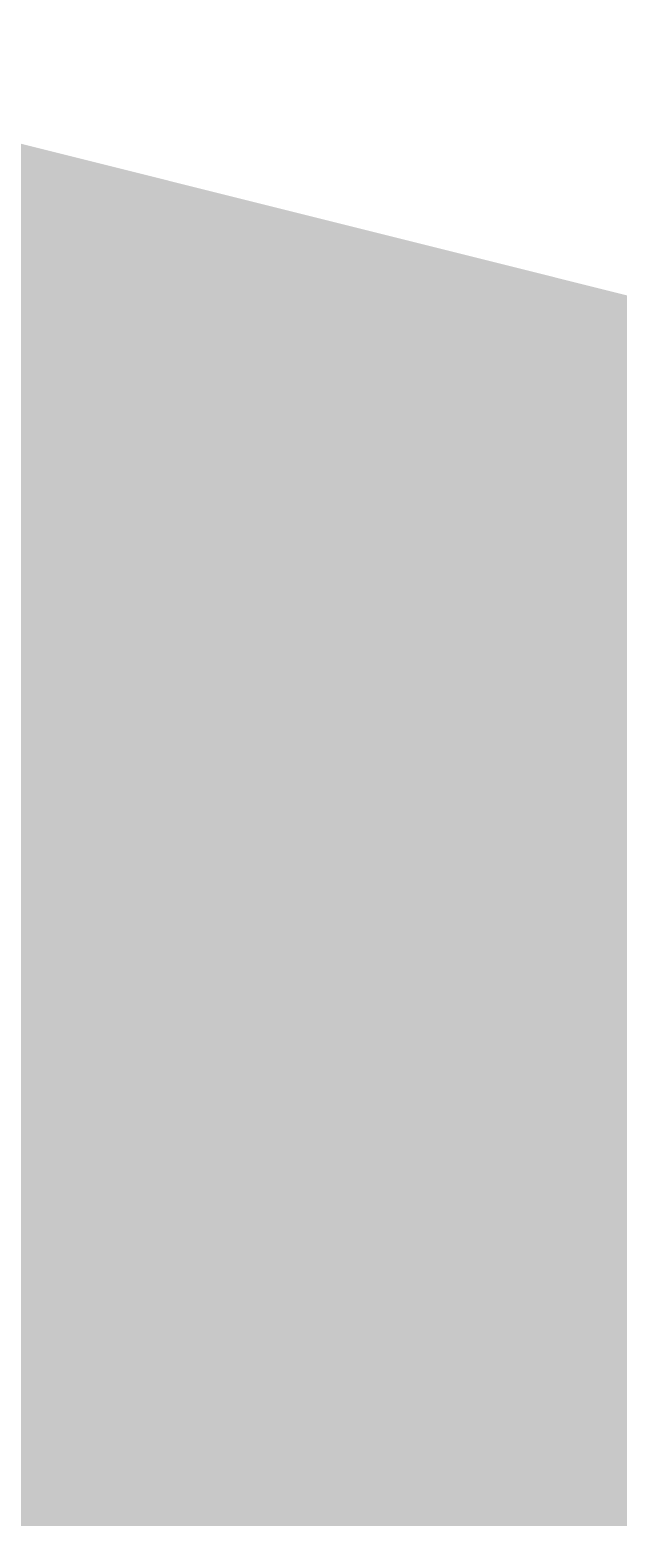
# Model space of a CAD drawing. Header units: inches. Extents: x -7 to 348, y -14 to 159.
# Drawn here: x 38.9926 to 39.0366, y 34.1427 to 34.2541 of the extents above; entities that cross this region are included whole.
import ezdxf

# ---------------------------------------------------------------- set-up
doc = ezdxf.new("R2010")
doc.units = ezdxf.units.IN
for name, color, linetype in [('Dimension', 6, 'Continuous'), ('Fabrication', 76, 'Continuous'), ('Mechanical 4', 56, 'Continuous'), ('Top Layer', 1, 'Continuous'), ('Top Overlay', 2, 'Continuous')]:
    doc.layers.add(name, color=color, linetype=linetype)

msp = doc.modelspace()

# ---------------------------------------------------------------- linework, layer by layer
at = {"layer": 'Dimension', "const_width": 0.254}
for points in [[(58.31, 19.467, 1), (13.31, 19.467, 1)], [(54.56034, 19.46693, 1), (17.06033, 19.46693, 1)]]:
    msp.add_lwpolyline(points, format="xyb", close=True, dxfattribs=at)
at = {"layer": 'Fabrication', "const_width": 0.0127}
msp.add_lwpolyline([(39.83045, 34.95648, -0.476876), (38.92475, 34.22281)], format="xyb", dxfattribs=at)
msp.add_lwpolyline([(39.83045, 34.95648, -0.476876), (38.92475, 34.22281)], format="xyb", dxfattribs=at)
msp.add_lwpolyline([(39.83045, 34.95648, -0.476876), (38.92475, 34.22281)], format="xyb", dxfattribs=at)
msp.add_lwpolyline([(39.83045, 34.95648, -0.476876), (38.92475, 34.22281)], format="xyb", dxfattribs=at)
for points in [[(38.98587, 34.17517), (38.98815, 34.17338)], [(38.98587, 34.17517), (38.98815, 34.17338)], [(38.98815, 34.17338), (38.99067, 34.17142)], [(38.98815, 34.17338), (38.99067, 34.17142)], [(38.99067, 34.17142), (38.99342, 34.16926)], [(38.99067, 34.17142), (38.99342, 34.16926)], [(38.99342, 34.16926), (38.99622, 34.16707)], [(38.99342, 34.16926), (38.99622, 34.16707)], [(38.99622, 34.16707), (38.99928, 34.16467)], [(38.99622, 34.16707), (38.99928, 34.16467)], [(38.99928, 34.16467), (39.0026, 34.16207)], [(38.99928, 34.16467), (39.0026, 34.16207)], [(39.0026, 34.16207), (39.0062, 34.15925)], [(39.0026, 34.16207), (39.0062, 34.15925)], [(39.0062, 34.15925), (39.01009, 34.15621)], [(39.0062, 34.15925), (39.01009, 34.15621)], [(39.01009, 34.15621), (39.01428, 34.15293)], [(39.01009, 34.15621), (39.01428, 34.15293)], [(39.01428, 34.15293), (39.01877, 34.1494)], [(39.01428, 34.15293), (39.01877, 34.1494)], [(39.01877, 34.1494), (39.02383, 34.14544)], [(39.01877, 34.1494), (39.02383, 34.14544)], [(39.02383, 34.14544), (39.02947, 34.14101)], [(39.02383, 34.14544), (39.02947, 34.14101)], [(39.02947, 34.14101), (39.03572, 34.1361)], [(39.02947, 34.14101), (39.03572, 34.1361)]]:
    msp.add_lwpolyline(points, dxfattribs=at)
at = {"layer": 'Fabrication', "const_width": 0.00635}
for points in [[(38.98498, 34.17338, 1), (38.99133, 34.17338, 1)], [(38.98498, 34.17338, 1), (38.99133, 34.17338, 1)], [(38.98498, 34.17338, 1), (38.99133, 34.17338, 1)], [(38.98498, 34.17338, 1), (38.99133, 34.17338, 1)], [(38.98749, 34.17142, 1), (38.99384, 34.17142, 1)], [(38.98749, 34.17142, 1), (38.99384, 34.17142, 1)], [(38.98749, 34.17142, 1), (38.99384, 34.17142, 1)], [(38.98749, 34.17142, 1), (38.99384, 34.17142, 1)], [(38.99024, 34.16926, 1), (38.99659, 34.16926, 1)], [(38.99024, 34.16926, 1), (38.99659, 34.16926, 1)], [(38.99024, 34.16926, 1), (38.99659, 34.16926, 1)], [(38.99024, 34.16926, 1), (38.99659, 34.16926, 1)], [(38.99305, 34.16707, 1), (38.9994, 34.16707, 1)], [(38.99305, 34.16707, 1), (38.9994, 34.16707, 1)], [(38.99305, 34.16707, 1), (38.9994, 34.16707, 1)], [(38.99305, 34.16707, 1), (38.9994, 34.16707, 1)], [(38.99611, 34.16467, 1), (39.00246, 34.16467, 1)], [(38.99611, 34.16467, 1), (39.00246, 34.16467, 1)], [(38.99611, 34.16467, 1), (39.00246, 34.16467, 1)], [(38.99611, 34.16467, 1), (39.00246, 34.16467, 1)], [(38.99943, 34.16207, 1), (39.00578, 34.16207, 1)], [(38.99943, 34.16207, 1), (39.00578, 34.16207, 1)], [(38.99943, 34.16207, 1), (39.00578, 34.16207, 1)], [(38.99943, 34.16207, 1), (39.00578, 34.16207, 1)], [(39.00303, 34.15925, 1), (39.00938, 34.15925, 1)], [(39.00303, 34.15925, 1), (39.00938, 34.15925, 1)], [(39.00303, 34.15925, 1), (39.00938, 34.15925, 1)], [(39.00303, 34.15925, 1), (39.00938, 34.15925, 1)], [(39.00691, 34.15621, 1), (39.01326, 34.15621, 1)], [(39.00691, 34.15621, 1), (39.01326, 34.15621, 1)], [(39.00691, 34.15621, 1), (39.01326, 34.15621, 1)], [(39.00691, 34.15621, 1), (39.01326, 34.15621, 1)], [(39.0111, 34.15293, 1), (39.01745, 34.15293, 1)], [(39.0111, 34.15293, 1), (39.01745, 34.15293, 1)], [(39.0111, 34.15293, 1), (39.01745, 34.15293, 1)], [(39.0111, 34.15293, 1), (39.01745, 34.15293, 1)], [(39.0156, 34.1494, 1), (39.02195, 34.1494, 1)], [(39.0156, 34.1494, 1), (39.02195, 34.1494, 1)], [(39.0156, 34.1494, 1), (39.02195, 34.1494, 1)], [(39.0156, 34.1494, 1), (39.02195, 34.1494, 1)], [(39.02065, 34.14544, 1), (39.027, 34.14544, 1)], [(39.02065, 34.14544, 1), (39.027, 34.14544, 1)], [(39.02065, 34.14544, 1), (39.027, 34.14544, 1)], [(39.02065, 34.14544, 1), (39.027, 34.14544, 1)], [(39.02629, 34.14101, 1), (39.03264, 34.14101, 1)], [(39.02629, 34.14101, 1), (39.03264, 34.14101, 1)], [(39.02629, 34.14101, 1), (39.03264, 34.14101, 1)], [(39.02629, 34.14101, 1), (39.03264, 34.14101, 1)]]:
    msp.add_lwpolyline(points, format="xyb", close=True, dxfattribs=at)
at = {"layer": 'Mechanical 4', "const_width": 0.0127}
for points in [[(50.81101, 19.54995, 1), (20.811, 19.54995, 1)], [(50.81101, 19.54995, 1), (20.811, 19.54995, 1)], [(50.81101, 19.54995, 1), (20.811, 19.54995, 1)], [(50.81101, 19.54995, 1), (20.811, 19.54995, 1)], [(50.8248, 19.53849, 1), (20.8248, 19.53849, 1)], [(50.8248, 19.53849, 1), (20.8248, 19.53849, 1)], [(50.8248, 19.53849, 1), (20.8248, 19.53849, 1)], [(50.8248, 19.53849, 1), (20.8248, 19.53849, 1)]]:
    msp.add_lwpolyline(points, format="xyb", close=True, dxfattribs=at)
at = {"layer": 'Top Layer', "const_width": 2.032}
msp.add_lwpolyline([(23.95966, 38.67549, -0.53877), (58.06216, 22.88544)], format="xyb", dxfattribs=at)
at = {"layer": 'Top Overlay', "const_width": 0.254}
msp.add_lwpolyline([(50.81035, 19.46693, 1), (20.81035, 19.46693, 1)], format="xyb", close=True, dxfattribs=at)

doc.saveas('drawing.dxf')
